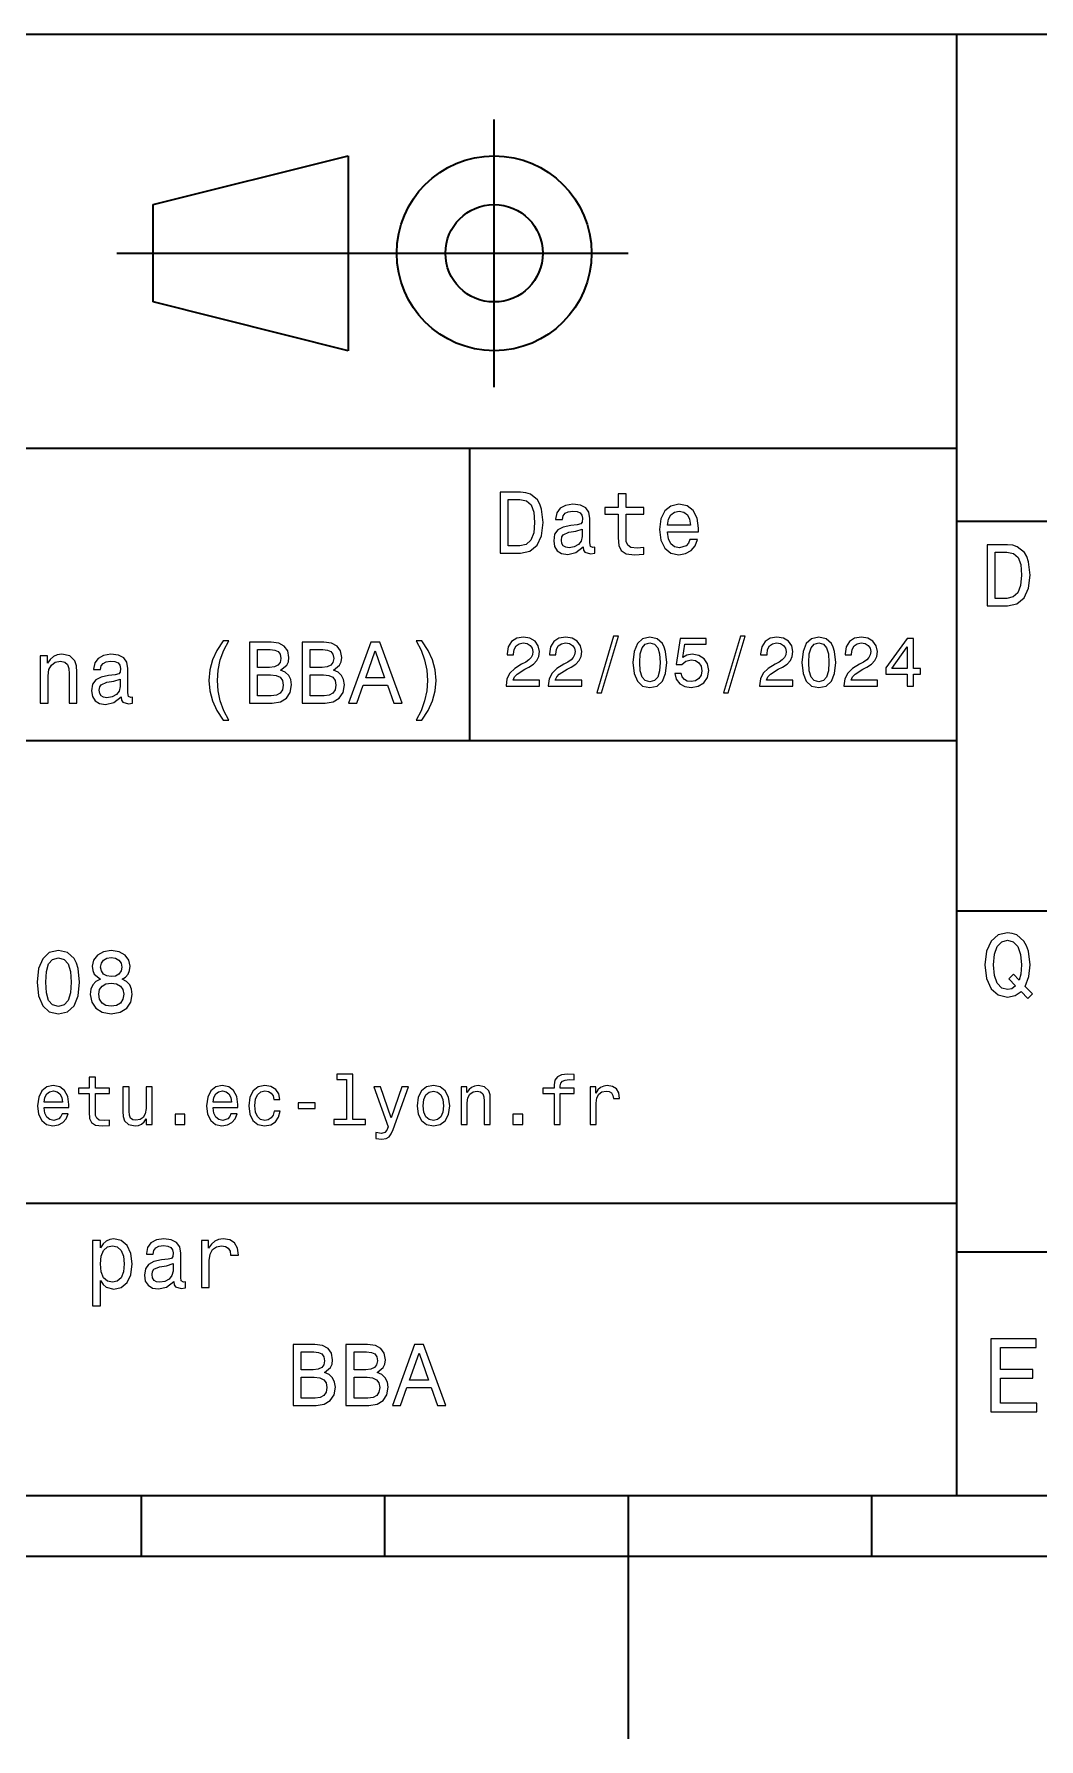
# Model space of a CAD drawing. Extents: x 0 to 297, y 0 to 210.
# Drawn here: x 124.1 to 165.4, y 0 to 70 of the extents above; entities that cross this region are included whole.
import ezdxf

# ---------------------------------------------------------------- set-up
doc = ezdxf.new("R2010")
doc.units = 0

msp = doc.modelspace()

# ---------------------------------------------------------------- linework, layer by layer
at = {"color": 7, "lineweight": 35}
for p, q in [((97, 70), (287, 70)), ((162, 10), (162, 70)), ((127.5, 61), (148.5, 61)), ((97, 53), (162, 53)), ((162, 50), (287, 50)), ((97, 41), (162, 41)), ((162, 34), (287, 34)), ((97, 22), (162, 22)), ((162, 20), (287, 20)), ((10, 10), (287, 10)), ((97, 10), (287, 10)), ((98.5, 7.5), (198.5, 7.5))]:
    msp.add_line(p, q, dxfattribs=at)
at = {"color": 7, "lineweight": 35, "ltscale": 0.275}
msp.add_line((143, 55.5), (143, 66.5), dxfattribs=at)
at = {"color": 7, "lineweight": 35, "ltscale": 0.206155}
for p, q in [((129, 63), (137, 65)), ((137, 57), (129, 59))]:
    msp.add_line(p, q, dxfattribs=at)
at = {"color": 7, "lineweight": 35, "ltscale": 0.2}
msp.add_line((137, 65), (137, 57), dxfattribs=at)
at = {"color": 7, "lineweight": 35, "ltscale": 0.1}
msp.add_line((129, 59), (129, 63), dxfattribs=at)
at = {"color": 7, "lineweight": 35, "ltscale": 0.3}
msp.add_line((142, 41), (142, 53), dxfattribs=at)
at = {"color": 7, "lineweight": 35, "ltscale": 0.0625}
for p, q in [((128.5, 10), (128.5, 7.5)), ((138.5, 10), (138.5, 7.5)), ((158.5, 10), (158.5, 7.5))]:
    msp.add_line(p, q, dxfattribs=at)
at = {"color": 7, "lineweight": 35, "ltscale": 0.25}
msp.add_line((148.5, 10), (148.5, 0), dxfattribs=at)
at = {"color": 7, "lineweight": 13}
for points in [[(144.080688, 51.190563), (143.248566, 51.190563), (143.248566, 48.690563), (144.080688, 48.690563), (144.473343, 48.769814), (144.765137, 49.011169), (144.945251, 49.40382), (145.010086, 49.940563), (144.952454, 50.488113), (144.880402, 50.70425), (144.779541, 50.877163), (144.487747, 51.111313), (144.296829, 51.168949)], [(148.100861, 50.289986), (148.100861, 49.320965), (148.122482, 49.007565), (148.223343, 48.791428), (148.425079, 48.665348), (148.767288, 48.62212), (149.141937, 48.640129), (149.141937, 48.913906), (148.868149, 48.892292), (148.619598, 48.921112), (148.486313, 49.011169), (148.42868, 49.162464), (148.417862, 49.375), (148.417862, 50.289986), (149.141937, 50.289986), (149.141937, 50.560158), (148.417862, 50.560158), (148.417862, 51.125721), (148.100861, 51.125721), (148.100861, 50.560158), (147.553314, 50.560158), (147.553314, 50.289986)], [(144.055481, 50.891571), (144.329254, 50.837536), (144.516571, 50.671829), (144.628235, 50.376442), (144.664261, 49.940563), (144.624634, 49.519093), (144.51297, 49.223705), (144.322052, 49.047192), (144.055481, 48.989555), (143.583572, 48.989555), (143.583572, 50.891571)], [(146.656342, 48.942726), (146.656342, 48.931919), (146.674347, 48.809441), (146.728394, 48.722984), (146.955338, 48.654541), (147.131851, 48.683357), (147.131851, 48.928314), (147.056198, 48.917507), (146.955338, 48.96434), (146.937317, 49.108429), (146.937317, 50.109871), (146.894089, 50.365635), (146.768005, 50.54575), (146.548264, 50.65382), (146.23848, 50.693443), (145.935883, 50.650219), (145.71254, 50.52774), (145.572052, 50.336815), (145.525223, 50.084656), (145.525223, 50.063042), (145.809799, 50.063042), (145.835022, 50.21434), (145.914261, 50.322407), (146.043945, 50.387249), (146.227661, 50.412464), (146.404175, 50.394455), (146.530258, 50.34042), (146.605911, 50.246758), (146.631119, 50.117077), (146.616714, 49.965778), (146.559082, 49.890129), (146.414978, 49.854107), (146.144806, 49.825291), (145.835022, 49.760448), (145.61528, 49.645176), (145.485596, 49.465057), (145.445969, 49.19849), (145.481995, 48.960735), (145.593658, 48.784222), (145.773773, 48.67255), (146.022339, 48.632927), (146.357346, 48.708576)], [(150.121765, 49.565922), (151.389771, 49.565922), (151.393372, 49.713619), (151.335739, 50.127884), (151.177231, 50.437683), (150.925079, 50.625), (150.590057, 50.693443), (150.262253, 50.621399), (150.010086, 50.41967), (149.847977, 50.091862), (149.790344, 49.659584), (149.844376, 49.216499), (150.006485, 48.892292), (150.255051, 48.690563), (150.579254, 48.62212), (150.860229, 48.668949), (151.090775, 48.791428), (151.260086, 48.98595), (151.357346, 49.245319), (151.043945, 49.245319), (150.979111, 49.101227), (150.885452, 48.993156), (150.618881, 48.9067), (150.413544, 48.946327), (150.258652, 49.072407), (150.157776, 49.27774), (150.121765, 49.555115)], [(150.121765, 49.832493), (150.161377, 50.081055), (150.258652, 50.264771), (150.406342, 50.376442), (150.600861, 50.416069), (150.791794, 50.376442), (150.939484, 50.264771), (151.029541, 50.081055), (151.061966, 49.832493)], [(146.620316, 49.367798), (146.577087, 49.180477), (146.461823, 49.036385), (146.28891, 48.942726), (146.07637, 48.910305), (145.939484, 48.928314), (145.842224, 48.98595), (145.780975, 49.086815), (145.76297, 49.227306), (145.777374, 49.353386), (145.835022, 49.443443), (146.065567, 49.544312), (146.357346, 49.587536), (146.620316, 49.673992)], [(164.080688, 49.030979), (163.248566, 49.030979), (163.248566, 46.530979), (164.080688, 46.530979), (164.473343, 46.610229), (164.765137, 46.851585), (164.945251, 47.244236), (165.010086, 47.780979), (164.952454, 48.328529), (164.880402, 48.544666), (164.779541, 48.717579), (164.487747, 48.951729), (164.296829, 49.009365)], [(164.055481, 48.731987), (164.329254, 48.677952), (164.516571, 48.512245), (164.628235, 48.216858), (164.664261, 47.780979), (164.624634, 47.359509), (164.51297, 47.064121), (164.322052, 46.887608), (164.055481, 46.829971), (163.583572, 46.829971), (163.583572, 48.731987)], [(131.876083, 41.835735), (132.103027, 41.835735), (131.897705, 42.217579), (131.753601, 42.617435), (131.663544, 43.038906), (131.634735, 43.463978), (131.663544, 43.88905), (131.753601, 44.306915), (131.897705, 44.710373), (132.103027, 45.092216), (131.876083, 45.092216), (131.613113, 44.695965), (131.429398, 44.303314), (131.321335, 43.892651), (131.28891, 43.463978), (131.321335, 43.0317), (131.429398, 42.624638), (131.613113, 42.231987)], [(134.231995, 43.881844), (134.484161, 44.090778), (134.548996, 44.231266), (134.570618, 44.404179), (134.523773, 44.674351), (134.383286, 44.868874), (134.156342, 44.987751), (133.83934, 45.030979), (132.94957, 45.030979), (132.94957, 42.530979), (133.889771, 42.530979), (134.224792, 42.581413), (134.473343, 42.729107), (134.62825, 42.963257), (134.682281, 43.280258), (134.649857, 43.492794), (134.5634, 43.669308), (134.422913, 43.798992)], [(136.400574, 43.881844), (136.65274, 44.090778), (136.71759, 44.231266), (136.739197, 44.404179), (136.692368, 44.674351), (136.55188, 44.868874), (136.324936, 44.987751), (136.007935, 45.030979), (135.118164, 45.030979), (135.118164, 42.530979), (136.058365, 42.530979), (136.393372, 42.581413), (136.641937, 42.729107), (136.796829, 42.963257), (136.850861, 43.280258), (136.818451, 43.492794), (136.731995, 43.669308), (136.591507, 43.798992)], [(137.023773, 42.530979), (137.355194, 42.530979), (137.618164, 43.26585), (138.615997, 43.26585), (138.878967, 42.530979), (139.21759, 42.530979), (138.302597, 45.03458), (137.935165, 45.03458)], [(140.028107, 41.835735), (140.28746, 42.231987), (140.471191, 42.624638), (140.579254, 43.0317), (140.61528, 43.463978), (140.579254, 43.892651), (140.471191, 44.303314), (140.28746, 44.695965), (140.028107, 45.092216), (139.801147, 45.092216), (140.002884, 44.710373), (140.146973, 44.306915), (140.233429, 43.88905), (140.265854, 43.463978), (140.233429, 43.038906), (140.146973, 42.617435), (139.999283, 42.217579), (139.801147, 41.835735)], [(143.489914, 43.224785), (144.864563, 43.224785), (144.864563, 43.472622), (143.778107, 43.472622), (143.838623, 43.60807), (143.942368, 43.720463), (144.262253, 43.925072), (144.432281, 44.011528), (144.622482, 44.135448), (144.757935, 44.279541), (144.835739, 44.44957), (144.864563, 44.642651), (144.815567, 44.884727), (144.680115, 45.074928), (144.472626, 45.195965), (144.20462, 45.239193), (143.927963, 45.190201), (143.71759, 45.054756), (143.582138, 44.838619), (143.536026, 44.553314), (143.536026, 44.51297), (143.798279, 44.51297), (143.798279, 44.536022), (143.824219, 44.731991), (143.902023, 44.876083), (144.02594, 44.9683), (144.190201, 45), (144.357361, 44.971184), (144.481277, 44.899136), (144.561966, 44.786743), (144.59079, 44.645535), (144.570602, 44.51297), (144.515854, 44.400578), (144.42363, 44.302593), (144.296829, 44.216141), (144.126801, 44.12392), (143.844391, 43.945248), (143.645538, 43.755043), (143.52739, 43.524498), (143.489914, 43.233429)], [(145.224792, 43.224785), (146.599426, 43.224785), (146.599426, 43.472622), (145.51297, 43.472622), (145.573486, 43.60807), (145.677231, 43.720463), (145.997116, 43.925072), (146.167145, 44.011528), (146.357361, 44.135448), (146.492798, 44.279541), (146.570602, 44.44957), (146.599426, 44.642651), (146.55043, 44.884727), (146.414993, 45.074928), (146.207504, 45.195965), (145.939484, 45.239193), (145.662827, 45.190201), (145.452454, 45.054756), (145.317001, 44.838619), (145.270905, 44.553314), (145.270905, 44.51297), (145.533142, 44.51297), (145.533142, 44.536022), (145.559082, 44.731991), (145.636887, 44.876083), (145.760818, 44.9683), (145.925079, 45), (146.092224, 44.971184), (146.216141, 44.899136), (146.296829, 44.786743), (146.325653, 44.645535), (146.305481, 44.51297), (146.250732, 44.400578), (146.158508, 44.302593), (146.031708, 44.216141), (145.861679, 44.12392), (145.579254, 43.945248), (145.380402, 43.755043), (145.262253, 43.524498), (145.224792, 43.233429)], [(147.213257, 42.956772), (147.412109, 42.956772), (148.109512, 45.279541), (147.907791, 45.279541)], [(148.703171, 44.201729), (148.746399, 43.749279), (148.881851, 43.426514), (149.097992, 43.230549), (149.397705, 43.167149), (149.694534, 43.230549), (149.910675, 43.426514), (150.043228, 43.749279), (150.08934, 44.201729), (150.043228, 44.651299), (149.98848, 44.829971), (149.910675, 44.976948), (149.694534, 45.172913), (149.397705, 45.239193), (149.097992, 45.172913), (148.881851, 44.974064), (148.746399, 44.651299)], [(148.979828, 44.201729), (149.002884, 44.550434), (149.074936, 44.801155), (149.20462, 44.948128), (149.397705, 45), (149.587906, 44.948128), (149.71759, 44.801155), (149.789627, 44.550434), (149.812683, 44.201729), (149.789627, 43.850143), (149.71759, 43.599426), (149.587906, 43.45245), (149.397705, 43.403458), (149.20462, 43.45245), (149.074936, 43.599426), (149.002884, 43.850143)], [(150.417877, 43.746399), (150.481277, 43.510086), (150.622482, 43.325649), (150.829971, 43.210377), (151.095108, 43.167149), (151.386169, 43.219021), (151.613831, 43.360233), (151.757935, 43.585014), (151.812683, 43.873199), (151.763687, 44.141212), (151.625366, 44.351585), (151.409225, 44.487034), (151.129684, 44.536022), (150.913544, 44.501442), (150.746399, 44.406342), (150.827087, 44.945248), (151.703171, 44.945248), (151.703171, 45.181557), (150.634003, 45.181557), (150.47551, 44.12104), (150.706055, 44.12104), (150.873199, 44.256485), (151.086456, 44.305477), (151.270905, 44.273777), (151.412109, 44.181557), (151.50145, 44.040348), (151.533142, 43.858791), (151.50145, 43.677235), (151.409225, 43.536022), (151.268021, 43.446686), (151.086456, 43.414986), (150.933716, 43.435158), (150.815567, 43.501442), (150.729111, 43.605186), (150.685883, 43.746399)], [(152.417877, 42.956772), (152.616714, 42.956772), (153.314133, 45.279541), (153.112396, 45.279541)], [(153.899139, 43.224785), (155.273773, 43.224785), (155.273773, 43.472622), (154.187317, 43.472622), (154.247849, 43.60807), (154.351593, 43.720463), (154.671478, 43.925072), (154.841507, 44.011528), (155.031708, 44.135448), (155.167145, 44.279541), (155.244965, 44.44957), (155.273773, 44.642651), (155.224792, 44.884727), (155.08934, 45.074928), (154.881851, 45.195965), (154.613831, 45.239193), (154.337173, 45.190201), (154.126801, 45.054756), (153.991364, 44.838619), (153.945251, 44.553314), (153.945251, 44.51297), (154.207504, 44.51297), (154.207504, 44.536022), (154.233429, 44.731991), (154.311249, 44.876083), (154.435165, 44.9683), (154.599426, 45), (154.766571, 44.971184), (154.890488, 44.899136), (154.971191, 44.786743), (155, 44.645535), (154.979828, 44.51297), (154.925079, 44.400578), (154.832855, 44.302593), (154.706055, 44.216141), (154.536026, 44.12392), (154.253601, 43.945248), (154.054764, 43.755043), (153.9366, 43.524498), (153.899139, 43.233429)], [(155.642654, 44.201729), (155.685883, 43.749279), (155.821335, 43.426514), (156.037476, 43.230549), (156.337173, 43.167149), (156.634003, 43.230549), (156.850143, 43.426514), (156.982712, 43.749279), (157.028824, 44.201729), (156.982712, 44.651299), (156.927963, 44.829971), (156.850143, 44.976948), (156.634003, 45.172913), (156.337173, 45.239193), (156.037476, 45.172913), (155.821335, 44.974064), (155.685883, 44.651299)], [(155.919312, 44.201729), (155.942368, 44.550434), (156.01442, 44.801155), (156.144104, 44.948128), (156.337173, 45), (156.527374, 44.948128), (156.657059, 44.801155), (156.729111, 44.550434), (156.752167, 44.201729), (156.729111, 43.850143), (156.657059, 43.599426), (156.527374, 43.45245), (156.337173, 43.403458), (156.144104, 43.45245), (156.01442, 43.599426), (155.942368, 43.850143)], [(157.368881, 43.224785), (158.743515, 43.224785), (158.743515, 43.472622), (157.657059, 43.472622), (157.71759, 43.60807), (157.821335, 43.720463), (158.14122, 43.925072), (158.311249, 44.011528), (158.50145, 44.135448), (158.636887, 44.279541), (158.714706, 44.44957), (158.743515, 44.642651), (158.694534, 44.884727), (158.559082, 45.074928), (158.351593, 45.195965), (158.083572, 45.239193), (157.806915, 45.190201), (157.596542, 45.054756), (157.461105, 44.838619), (157.414993, 44.553314), (157.414993, 44.51297), (157.677231, 44.51297), (157.677231, 44.536022), (157.703171, 44.731991), (157.780991, 44.876083), (157.904907, 44.9683), (158.069168, 45), (158.236313, 44.971184), (158.360229, 44.899136), (158.440918, 44.786743), (158.469742, 44.645535), (158.44957, 44.51297), (158.394821, 44.400578), (158.302597, 44.302593), (158.175797, 44.216141), (158.005768, 44.12392), (157.723343, 43.945248), (157.524506, 43.755043), (157.406342, 43.524498), (157.368881, 43.233429)], [(159.965424, 43.224785), (160.224792, 43.224785), (160.224792, 43.720463), (160.510086, 43.720463), (160.510086, 43.951008), (160.224792, 43.951008), (160.224792, 45.181557), (159.96254, 45.181557), (159.086456, 43.974064), (159.086456, 43.720463), (159.965424, 43.720463)], [(159.328537, 43.951008), (159.965424, 44.847263), (159.965424, 43.951008)], [(124.361679, 42.530979), (124.67868, 42.530979), (124.67868, 43.647694), (124.711098, 43.903458), (124.815567, 44.090778), (124.977669, 44.206051), (125.19381, 44.249279), (125.366714, 44.213257), (125.474785, 44.115993), (125.528824, 43.953888), (125.546829, 43.737751), (125.546829, 42.530979), (125.863838, 42.530979), (125.863838, 43.802593), (125.849426, 44.058357), (125.784584, 44.270893), (125.572052, 44.465416), (125.240639, 44.533859), (125.056915, 44.508644), (124.902023, 44.440201), (124.768738, 44.324928), (124.664268, 44.170029), (124.664268, 44.465416), (124.361679, 44.465416)], [(127.679398, 42.783142), (127.679398, 42.772335), (127.697411, 42.649857), (127.75145, 42.5634), (127.978394, 42.494957), (128.154907, 42.523773), (128.154907, 42.76873), (128.079254, 42.757923), (127.978394, 42.804756), (127.960381, 42.948845), (127.960381, 43.950287), (127.917152, 44.206051), (127.791069, 44.386166), (127.571327, 44.494236), (127.261536, 44.533859), (126.958939, 44.490635), (126.735596, 44.368156), (126.595108, 44.177231), (126.548279, 43.925072), (126.548279, 43.903458), (126.832855, 43.903458), (126.85807, 44.054756), (126.937325, 44.162823), (127.067009, 44.227665), (127.250725, 44.25288), (127.427238, 44.234871), (127.553314, 44.180836), (127.628967, 44.087173), (127.654182, 43.957493), (127.639771, 43.806194), (127.582138, 43.730545), (127.438042, 43.694523), (127.16787, 43.665707), (126.85807, 43.600864), (126.638336, 43.485592), (126.508652, 43.305473), (126.469025, 43.038906), (126.505051, 42.801151), (126.616714, 42.624638), (126.796829, 42.512966), (127.045395, 42.473343), (127.380409, 42.548992)], [(133.770905, 43.993515), (133.280975, 43.993515), (133.280975, 44.731987), (133.799713, 44.731987), (133.994232, 44.710373), (134.131134, 44.645531), (134.213989, 44.533859), (134.242798, 44.368156), (134.210388, 44.20245), (134.123932, 44.087173), (133.976227, 44.015129)], [(135.939484, 43.993515), (135.44957, 43.993515), (135.44957, 44.731987), (135.968307, 44.731987), (136.162827, 44.710373), (136.299713, 44.645531), (136.382568, 44.533859), (136.411377, 44.368156), (136.378967, 44.20245), (136.292511, 44.087173), (136.144821, 44.015129)], [(137.733429, 43.572044), (138.118881, 44.674351), (138.504333, 43.572044)], [(127.643372, 43.208214), (127.600143, 43.020893), (127.484879, 42.876801), (127.311966, 42.783142), (127.099426, 42.750721), (126.96254, 42.76873), (126.86528, 42.826366), (126.804039, 42.927231), (126.786026, 43.067722), (126.800438, 43.193802), (126.85807, 43.283859), (127.088623, 43.384727), (127.380409, 43.427952), (127.643372, 43.514408)], [(133.850143, 42.829971), (133.280975, 42.829971), (133.280975, 43.690922), (133.817719, 43.690922), (134.044678, 43.665707), (134.206772, 43.590057), (134.304047, 43.460373), (134.336456, 43.273052), (134.304047, 43.074928), (134.213989, 42.938038), (134.062683, 42.855186)], [(136.018738, 42.829971), (135.44957, 42.829971), (135.44957, 43.690922), (135.986313, 43.690922), (136.213257, 43.665707), (136.375366, 43.590057), (136.472626, 43.460373), (136.505051, 43.273052), (136.472626, 43.074928), (136.382568, 42.938038), (136.231262, 42.855186)], [(164.642654, 30.685879), (164.916428, 30.401297), (165.107346, 30.592218), (164.811966, 30.894812), (164.963257, 31.305475), (165.010086, 31.780979), (164.941635, 32.339336), (164.862396, 32.56628), (164.757919, 32.753601), (164.46254, 33.009365), (164.282425, 33.074207), (164.08429, 33.099422), (163.702454, 33.009365), (163.41066, 32.757202), (163.223343, 32.342937), (163.158508, 31.780979), (163.223343, 31.219019), (163.407059, 30.804754), (163.698853, 30.54899), (164.08429, 30.462536), (164.39769, 30.520172)], [(124.239197, 31.071325), (124.293228, 30.505762), (124.46254, 30.102304), (124.732712, 29.857347), (125.107353, 29.778097), (125.478394, 29.857347), (125.748566, 30.102304), (125.914268, 30.505762), (125.971909, 31.071325), (125.914268, 31.633286), (125.845825, 31.856628), (125.748566, 32.040344), (125.478394, 32.285301), (125.107353, 32.368156), (124.732712, 32.285301), (124.46254, 32.036743), (124.293228, 31.633286)], [(126.829254, 31.197405), (126.645538, 31.09654), (126.519455, 30.956051), (126.440208, 30.779539), (126.414993, 30.567001), (126.472626, 30.246397), (126.638336, 29.997837), (126.908508, 29.839336), (127.27594, 29.778097), (127.639771, 29.839336), (127.909943, 29.997837), (128.075653, 30.246397), (128.136887, 30.567001), (128.108078, 30.779539), (128.032425, 30.956051), (127.90274, 31.09654), (127.722626, 31.197405), (127.866714, 31.283861), (127.967583, 31.402737), (128.028824, 31.546829), (128.05043, 31.723343), (127.992798, 31.979107), (127.841507, 32.184437), (127.596542, 32.317722), (127.27594, 32.368156), (126.951736, 32.317722), (126.706772, 32.184437), (126.55188, 31.979107), (126.497841, 31.723343), (126.515854, 31.546829), (126.577095, 31.402737)], [(164.41571, 30.916426), (164.260803, 30.801151), (164.08429, 30.765129), (163.850143, 30.829971), (163.666428, 31.024494), (163.543945, 31.341497), (163.504318, 31.780979), (163.543945, 32.216858), (163.662827, 32.537464), (163.846542, 32.731987), (164.08429, 32.80043), (164.318451, 32.731987), (164.502167, 32.533859), (164.621033, 32.213257), (164.664261, 31.780979), (164.631851, 31.40634), (164.5634, 31.150576), (164.329254, 31.395533), (164.13472, 31.211815)], [(124.585022, 31.071325), (124.613838, 31.507204), (124.703896, 31.820604), (124.865997, 32.004322), (125.107353, 32.069164), (125.345108, 32.004322), (125.50721, 31.820604), (125.597267, 31.507204), (125.626083, 31.071325), (125.597267, 30.631844), (125.50721, 30.318443), (125.345108, 30.134726), (125.107353, 30.073486), (124.865997, 30.134726), (124.703896, 30.318443), (124.613838, 30.631844)], [(126.840057, 31.694523), (126.868881, 31.853025), (126.955338, 31.975504), (127.092224, 32.051151), (127.27594, 32.079971), (127.456055, 32.051151), (127.592941, 31.975504), (127.679398, 31.853025), (127.711823, 31.694523), (127.679398, 31.532419), (127.592941, 31.40634), (127.456055, 31.323486), (127.27594, 31.298271), (127.092224, 31.327089), (126.955338, 31.40634), (126.868881, 31.532419)], [(126.760811, 30.574207), (126.793228, 30.765129), (126.897697, 30.909222), (127.059799, 31.002882), (127.27594, 31.035301), (127.48848, 31.002882), (127.650581, 30.909222), (127.755051, 30.765129), (127.791069, 30.574207), (127.755051, 30.368876), (127.650581, 30.213976), (127.48848, 30.113111), (127.27594, 30.08069), (127.059799, 30.113111), (126.897697, 30.213976), (126.793228, 30.368876)], [(124.515854, 25.925074), (125.530258, 25.925074), (125.533142, 26.043228), (125.48703, 26.374641), (125.360229, 26.622478), (125.158501, 26.772335), (124.890488, 26.827091), (124.628242, 26.769453), (124.426514, 26.60807), (124.296829, 26.345821), (124.250717, 26), (124.293945, 25.645535), (124.42363, 25.386168), (124.622482, 25.224785), (124.881844, 25.170031), (125.106628, 25.207495), (125.291069, 25.305477), (125.426514, 25.461096), (125.504326, 25.668589), (125.253601, 25.668589), (125.201729, 25.553314), (125.126801, 25.46686), (124.913544, 25.397696), (124.749283, 25.429396), (124.625366, 25.53026), (124.54467, 25.694525), (124.515854, 25.916428)], [(124.515854, 26.138329), (124.547554, 26.337177), (124.625366, 26.48415), (124.743515, 26.573488), (124.899139, 26.605188), (125.051872, 26.573488), (125.170029, 26.48415), (125.242081, 26.337177), (125.268013, 26.138329)], [(126.368881, 26.504324), (126.368881, 25.729107), (126.386169, 25.478388), (126.466858, 25.305477), (126.628242, 25.204613), (126.902023, 25.170031), (127.201729, 25.184439), (127.201729, 25.40346), (126.982712, 25.386168), (126.783859, 25.409224), (126.677231, 25.48127), (126.631126, 25.602306), (126.622482, 25.772335), (126.622482, 26.504324), (127.201729, 26.504324), (127.201729, 26.720463), (126.622482, 26.720463), (126.622482, 27.172913), (126.368881, 27.172913), (126.368881, 26.720463), (125.93084, 26.720463), (125.93084, 26.504324)], [(128.956772, 26.772335), (128.703171, 26.772335), (128.703171, 25.878963), (128.674347, 25.671471), (128.590775, 25.521614), (128.46109, 25.429396), (128.291077, 25.400578), (128.155624, 25.423632), (128.069168, 25.492796), (128.020172, 25.610952), (128.008652, 25.778099), (128.008652, 26.772335), (127.755043, 26.772335), (127.755043, 25.755045), (127.763687, 25.550434), (127.818451, 25.380404), (127.985596, 25.224785), (128.253601, 25.170031), (128.397705, 25.190203), (128.521622, 25.242075), (128.62825, 25.331413), (128.714706, 25.461096), (128.714706, 25.224785), (128.956772, 25.224785)], [(131.455338, 25.925074), (132.469742, 25.925074), (132.472626, 26.043228), (132.426514, 26.374641), (132.299713, 26.622478), (132.097992, 26.772335), (131.829971, 26.827091), (131.567719, 26.769453), (131.365997, 26.60807), (131.236313, 26.345821), (131.190201, 26), (131.233429, 25.645535), (131.363113, 25.386168), (131.561966, 25.224785), (131.821335, 25.170031), (132.046112, 25.207495), (132.23056, 25.305477), (132.365997, 25.461096), (132.443817, 25.668589), (132.193085, 25.668589), (132.141205, 25.553314), (132.066284, 25.46686), (131.853027, 25.397696), (131.688766, 25.429396), (131.56485, 25.53026), (131.484161, 25.694525), (131.455338, 25.916428)], [(131.455338, 26.138329), (131.48703, 26.337177), (131.56485, 26.48415), (131.682999, 26.573488), (131.838623, 26.605188), (131.991364, 26.573488), (132.109512, 26.48415), (132.181564, 26.337177), (132.207489, 26.138329)], [(133.953888, 26.259367), (134.20462, 26.259367), (134.15274, 26.489914), (134.028824, 26.671471), (133.835739, 26.783863), (133.585022, 26.827091), (133.308365, 26.769453), (133.097992, 26.60807), (132.965424, 26.345821), (132.919312, 25.994238), (132.96254, 25.645535), (133.092224, 25.386168), (133.296829, 25.224785), (133.57637, 25.170031), (133.824219, 25.213257), (134.017303, 25.334295), (134.149857, 25.524496), (134.207489, 25.778099), (133.965424, 25.778099), (133.922195, 25.616716), (133.841507, 25.495678), (133.726227, 25.42075), (133.585022, 25.397696), (133.409225, 25.43516), (133.282425, 25.550434), (133.20462, 25.737753), (133.17868, 26.002882), (133.20462, 26.262249), (133.285309, 26.449568), (133.414993, 26.564842), (133.585022, 26.605188), (133.734879, 26.579252), (133.84726, 26.51297), (133.922195, 26.40346)], [(136.942368, 27.080692), (136.942368, 25.438042), (136.420746, 25.438042), (136.420746, 25.224785), (137.714706, 25.224785), (137.714706, 25.438042), (137.195969, 25.438042), (137.195969, 27.293949), (136.544678, 27.293949), (136.544678, 27.080692)], [(139.213257, 26.772335), (138.769455, 25.49856), (138.334305, 26.772335), (138.057648, 26.772335), (138.645538, 25.13833), (138.593658, 24.994238), (138.51297, 24.896255), (138.377533, 24.864553), (138.144104, 24.893373), (138.144104, 24.648417), (138.389053, 24.62536), (138.56485, 24.648417), (138.688766, 24.720463), (138.778107, 24.844381), (138.855911, 25.025938), (139.484161, 26.772335)], [(139.832855, 25.99712), (139.878967, 25.645535), (140.011536, 25.386168), (140.221909, 25.224785), (140.504333, 25.170031), (140.783875, 25.224785), (140.994247, 25.383286), (141.126801, 25.642653), (141.175797, 25.99712), (141.126801, 26.348703), (140.994247, 26.610952), (140.783875, 26.769453), (140.504333, 26.827091), (140.221909, 26.769453), (140.011536, 26.60807), (139.878967, 26.348703)], [(140.092224, 26), (140.118164, 26.259367), (140.198853, 26.446688), (140.328537, 26.56196), (140.504333, 26.602306), (140.677246, 26.56196), (140.806915, 26.449568), (140.887619, 26.259367), (140.916428, 26), (140.887619, 25.737753), (140.806915, 25.547552), (140.677246, 25.432278), (140.504333, 25.394814), (140.328537, 25.432278), (140.198853, 25.547552), (140.118164, 25.737753)], [(141.642654, 25.224785), (141.896255, 25.224785), (141.896255, 26.118156), (141.922195, 26.322767), (142.005768, 26.472624), (142.135452, 26.564842), (142.308365, 26.599424), (142.446686, 26.570606), (142.533142, 26.492796), (142.576385, 26.363113), (142.59079, 26.190203), (142.59079, 25.224785), (142.844391, 25.224785), (142.844391, 26.242077), (142.832855, 26.446688), (142.780991, 26.616716), (142.610962, 26.772335), (142.345825, 26.827091), (142.198853, 26.806917), (142.074936, 26.752163), (141.968307, 26.659943), (141.884735, 26.536024), (141.884735, 26.772335), (141.642654, 26.772335)], [(145.463989, 26.504324), (145.463989, 25.224785), (145.71759, 25.224785), (145.71759, 26.504324), (146.293961, 26.504324), (146.293961, 26.720463), (145.71759, 26.720463), (145.71759, 26.815563), (145.737762, 26.930836), (145.804047, 27.008646), (145.916443, 27.054756), (146.07782, 27.072046), (146.293961, 27.06052), (146.293961, 27.279539), (146.020172, 27.293949), (145.772339, 27.268013), (145.599426, 27.190203), (145.495682, 27.054756), (145.463989, 26.861671), (145.463989, 26.720463), (145, 26.720463), (145, 26.504324)], [(146.942368, 25.224785), (147.195984, 25.224785), (147.195984, 26.10951), (147.221909, 26.322767), (147.299713, 26.475506), (147.426514, 26.567724), (147.596558, 26.599424), (147.723358, 26.579252), (147.818451, 26.521614), (147.876099, 26.423632), (147.896271, 26.291067), (148.15274, 26.291067), (148.118164, 26.524496), (148.023071, 26.691643), (147.864563, 26.792507), (147.648422, 26.827091), (147.50145, 26.804035), (147.374649, 26.746399), (147.262253, 26.648417), (147.172913, 26.515852), (147.172913, 26.772335), (146.942368, 26.772335)], [(134.951019, 25.884727), (135.648422, 25.884727), (135.648422, 26.112392), (134.951019, 26.112392)], [(129.896255, 25.224785), (130.293945, 25.224785), (130.293945, 25.654181), (129.896255, 25.654181)], [(143.775223, 25.224785), (144.172913, 25.224785), (144.172913, 25.654181), (143.775223, 25.654181)], [(126.829254, 20.166426), (126.829254, 20.465418), (126.512253, 20.465418), (126.512253, 17.7817), (126.829254, 17.7817), (126.829254, 18.826368), (126.940926, 18.657061), (127.067009, 18.545389), (127.38401, 18.462536), (127.6866, 18.530979), (127.924355, 18.736311), (128.079254, 19.060518), (128.136887, 19.5), (128.079254, 19.935879), (127.924355, 20.260086), (127.6866, 20.461815), (127.38401, 20.533861), (127.211098, 20.512247), (127.0634, 20.443804), (126.937325, 20.328529)], [(129.847992, 18.78314), (129.847992, 18.772333), (129.865997, 18.649855), (129.920029, 18.5634), (130.146973, 18.494957), (130.323486, 18.523775), (130.323486, 18.768732), (130.247849, 18.757925), (130.146973, 18.804754), (130.128967, 18.948847), (130.128967, 19.950287), (130.085739, 20.206051), (129.959656, 20.386166), (129.739914, 20.494236), (129.430115, 20.533861), (129.127533, 20.490633), (128.904175, 20.368155), (128.763687, 20.177233), (128.716858, 19.925072), (128.716858, 19.903458), (129.00145, 19.903458), (129.026657, 20.054754), (129.105911, 20.162823), (129.235596, 20.227665), (129.419312, 20.252882), (129.595825, 20.234869), (129.721909, 20.180836), (129.797562, 20.087175), (129.822769, 19.957493), (129.808365, 19.806194), (129.750732, 19.730547), (129.606628, 19.694523), (129.336456, 19.665705), (129.026657, 19.600864), (128.806915, 19.48559), (128.677246, 19.305475), (128.637619, 19.038904), (128.67363, 18.801151), (128.785309, 18.62464), (128.965424, 18.512968), (129.213989, 18.473343), (129.548996, 18.54899)], [(130.986313, 18.530979), (131.303314, 18.530979), (131.303314, 19.636887), (131.335739, 19.903458), (131.432999, 20.094379), (131.591507, 20.209654), (131.804047, 20.249279), (131.96254, 20.224062), (132.081421, 20.152016), (132.153473, 20.029537), (132.17868, 19.863832), (132.499283, 19.863832), (132.456055, 20.155619), (132.337189, 20.364553), (132.139053, 20.490633), (131.868881, 20.533861), (131.685165, 20.505043), (131.526657, 20.432997), (131.386169, 20.310518), (131.274506, 20.144812), (131.274506, 20.465418), (130.986313, 20.465418)], [(127.329971, 18.747118), (127.117439, 18.793947), (126.96254, 18.93804), (126.86528, 19.17219), (126.832855, 19.5), (126.86528, 19.824207), (126.96254, 20.058357), (127.117439, 20.198847), (127.329971, 20.249279), (127.524498, 20.198847), (127.679398, 20.054754), (127.776657, 19.820604), (127.812683, 19.5), (127.776657, 19.175793), (127.679398, 18.93804), (127.524498, 18.793947)], [(129.811966, 19.208212), (129.768738, 19.020893), (129.653458, 18.876801), (129.48056, 18.78314), (129.268021, 18.750719), (129.131134, 18.768732), (129.033875, 18.826368), (128.972626, 18.927233), (128.95462, 19.067722), (128.969025, 19.193804), (129.026657, 19.283861), (129.257202, 19.384726), (129.548996, 19.427954), (129.811966, 19.514408)], [(136.028809, 15.041427), (136.280975, 15.25036), (136.34581, 15.39085), (136.367432, 15.563761), (136.320602, 15.833934), (136.180115, 16.028458), (135.953171, 16.147335), (135.636169, 16.190563), (134.746399, 16.190563), (134.746399, 13.690562), (135.6866, 13.690562), (136.021606, 13.740994), (136.270172, 13.888689), (136.425064, 14.122839), (136.479095, 14.439842), (136.446686, 14.652378), (136.360229, 14.828891), (136.219742, 14.958574)], [(138.197403, 15.041427), (138.44957, 15.25036), (138.514404, 15.39085), (138.536026, 15.563761), (138.489182, 15.833934), (138.348694, 16.028458), (138.12175, 16.147335), (137.804749, 16.190563), (136.914978, 16.190563), (136.914978, 13.690562), (137.855179, 13.690562), (138.190201, 13.740994), (138.438751, 13.888689), (138.593658, 14.122839), (138.64769, 14.439842), (138.615265, 14.652378), (138.528809, 14.828891), (138.388321, 14.958574)], [(138.820602, 13.690562), (139.152008, 13.690562), (139.414978, 14.425432), (140.412827, 14.425432), (140.675781, 13.690562), (141.014404, 13.690562), (140.099426, 16.194164), (139.731979, 16.194164)], [(163.393372, 13.428675), (165.295395, 13.428675), (165.295395, 13.791787), (163.791061, 13.791787), (163.791061, 14.807637), (165.131119, 14.807637), (165.131119, 15.166427), (163.791061, 15.166427), (163.791061, 16.065563), (165.260803, 16.065563), (165.260803, 16.428675), (163.393372, 16.428675)], [(135.567719, 15.153098), (135.077805, 15.153098), (135.077805, 15.891571), (135.596542, 15.891571), (135.791061, 15.869957), (135.927948, 15.805116), (136.010803, 15.693444), (136.039627, 15.527738), (136.007202, 15.362032), (135.920746, 15.246758), (135.773056, 15.174712)], [(137.736313, 15.153098), (137.246399, 15.153098), (137.246399, 15.891571), (137.765121, 15.891571), (137.959656, 15.869957), (138.096542, 15.805116), (138.179398, 15.693444), (138.208206, 15.527738), (138.175781, 15.362032), (138.08934, 15.246758), (137.941635, 15.174712)], [(139.530258, 14.731628), (139.915695, 15.833934), (140.301147, 14.731628)], [(135.646973, 13.989553), (135.077805, 13.989553), (135.077805, 14.850505), (135.614548, 14.850505), (135.841492, 14.825289), (136.003601, 14.74964), (136.100861, 14.619957), (136.133286, 14.432637), (136.100861, 14.23451), (136.010803, 14.097623), (135.859512, 14.01477)], [(137.815552, 13.989553), (137.246399, 13.989553), (137.246399, 14.850505), (137.783142, 14.850505), (138.010086, 14.825289), (138.17218, 14.74964), (138.269455, 14.619957), (138.301865, 14.432637), (138.269455, 14.23451), (138.179398, 14.097623), (138.028091, 14.01477)]]:
    msp.add_lwpolyline(points, close=True, dxfattribs=at)
at = {"color": 7, "lineweight": 35}
for radius in [4, 2]:
    msp.add_circle((143, 61), radius, dxfattribs=at)

doc.saveas('drawing.dxf')
